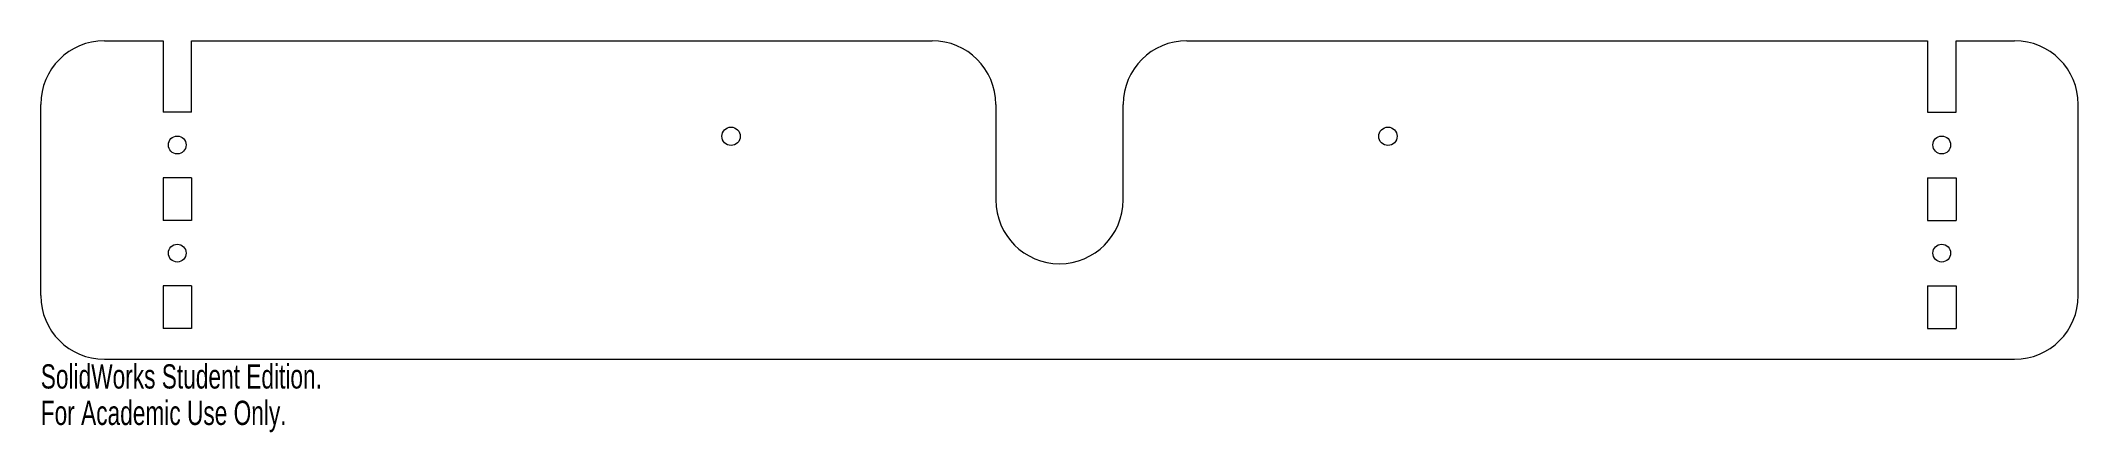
# Model space of a CAD drawing. Header units: inches. Extents: x -8 to 8, y -1.8 to 1.2.
import ezdxf

# ---------------------------------------------------------------- set-up
doc = ezdxf.new("R2010")
doc.units = ezdxf.units.IN
doc.header["$MEASUREMENT"] = 0
doc.styles.add('SLDTEXTSTYLE0', font='TXT', dxfattribs={"width": 0.7})

msp = doc.modelspace()

# ---------------------------------------------------------------- linework, layer by layer
at = {"color": 7, "linetype": 'Continuous', "lineweight": 15}
for p, q in [((-7.5, 1.25), (-7.04, 1.25)), ((-7.04, 1.25), (-7.04, 0.69)), ((-6.816, 1.25), (-1, 1.25)), ((-6.816, 0.69), (-6.816, 1.25)), ((1, 1.25), (6.816, 1.25)), ((6.816, 1.25), (6.816, 0.69)), ((7.04, 1.25), (7.5, 1.25)), ((7.04, 0.69), (7.04, 1.25)), ((-8, -0.75), (-8, 0.75)), ((-6.816, 0.69), (-7.04, 0.69)), ((-0.5, 0.75), (-0.5, 0)), ((0.5, 0), (0.5, 0.75)), ((6.816, 0.69), (7.04, 0.69)), ((8, -0.75), (8, 0.75)), ((-6.816, 0.175), (-7.04, 0.175)), ((-7.04, 0.175), (-7.04, -0.16)), ((-6.816, 0.175), (-6.816, -0.16)), ((6.816, 0.175), (7.04, 0.175)), ((6.816, 0.175), (6.816, -0.16)), ((7.04, 0.175), (7.04, -0.16)), ((-6.816, -0.16), (-7.04, -0.16)), ((6.816, -0.16), (7.04, -0.16)), ((-6.816, -0.675), (-7.04, -0.675)), ((-7.04, -0.675), (-7.04, -1.01)), ((-6.816, -0.675), (-6.816, -1.01)), ((6.816, -0.675), (7.04, -0.675)), ((6.816, -0.675), (6.816, -1.01)), ((7.04, -0.675), (7.04, -1.01)), ((-6.816, -1.01), (-7.04, -1.01)), ((6.816, -1.01), (7.04, -1.01)), ((-7.5, -1.25), (7.5, -1.25))]:
    msp.add_line(p, q, dxfattribs=at)
for centre, radius in [((-6.928, 0.432), 0.07), ((-2.579, 0.5), 0.072), ((2.579, 0.5), 0.072), ((6.928, 0.432), 0.07), ((-6.928, -0.417), 0.07), ((6.928, -0.417), 0.07)]:
    msp.add_circle(centre, radius, dxfattribs=at)
for centre, start, end in [((-7.5, 0.75), 90, 180), ((-1, 0.75), 0, 90), ((1, 0.75), 90, 180), ((7.5, 0.75), 0, 90), ((0, 0), 180, 0), ((-7.5, -0.75), 180, 270), ((7.5, -0.75), 270, 0)]:
    msp.add_arc(centre, 0.5, start, end, dxfattribs=at)

# ---------------------------------------------------------------- texts
at = {"color": 7, "linetype": 'Continuous', "char_height": 0.1903, "attachment_point": 1, "style": 'SLDTEXTSTYLE0'}
for s, insert in [('SolidWorks Student Edition.', (-8, -1.29)), ('For Academic Use Only.', (-8, -1.576))]:
    msp.add_mtext(s, dxfattribs=dict(at, insert=insert))

doc.saveas('drawing.dxf')
